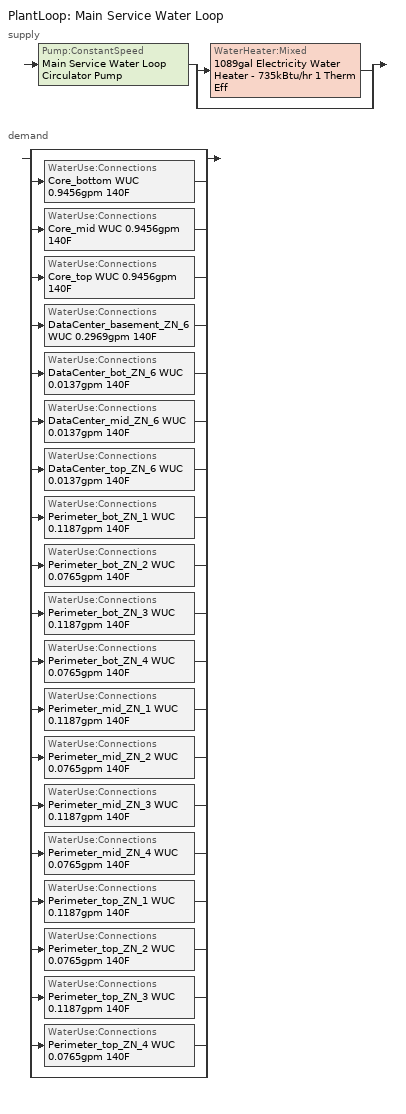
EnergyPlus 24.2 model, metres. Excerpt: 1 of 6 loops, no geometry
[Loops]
PlantLoop 'Main Service Water Loop'
 supply: Pump:ConstantSpeed 'Main Service Water Loop Circulator Pump' > split
  | WaterHeater:Mixed '1089gal Electricity Water Heater - 735kBtu/hr 1 Therm Eff'
  | bypass
 demand: split
  | bypass
  | WaterUse:Connections 'Core_bottom WUC 0.9456gpm 140F'
  | WaterUse:Connections 'Core_mid WUC 0.9456gpm 140F'
  | WaterUse:Connections 'Core_top WUC 0.9456gpm 140F'
  | WaterUse:Connections 'DataCenter_basement_ZN_6 WUC 0.2969gpm 140F'
  | WaterUse:Connections 'DataCenter_bot_ZN_6 WUC 0.0137gpm 140F'
  | WaterUse:Connections 'DataCenter_mid_ZN_6 WUC 0.0137gpm 140F'
  | WaterUse:Connections 'DataCenter_top_ZN_6 WUC 0.0137gpm 140F'
  | WaterUse:Connections 'Perimeter_bot_ZN_1 WUC 0.1187gpm 140F'
  | WaterUse:Connections 'Perimeter_bot_ZN_2 WUC 0.0765gpm 140F'
  | WaterUse:Connections 'Perimeter_bot_ZN_3 WUC 0.1187gpm 140F'
  | WaterUse:Connections 'Perimeter_bot_ZN_4 WUC 0.0765gpm 140F'
  | WaterUse:Connections 'Perimeter_mid_ZN_1 WUC 0.1187gpm 140F'
  | WaterUse:Connections 'Perimeter_mid_ZN_2 WUC 0.0765gpm 140F'
  | WaterUse:Connections 'Perimeter_mid_ZN_3 WUC 0.1187gpm 140F'
  | WaterUse:Connections 'Perimeter_mid_ZN_4 WUC 0.0765gpm 140F'
  | WaterUse:Connections 'Perimeter_top_ZN_1 WUC 0.1187gpm 140F'
  | WaterUse:Connections 'Perimeter_top_ZN_2 WUC 0.0765gpm 140F'
  | WaterUse:Connections 'Perimeter_top_ZN_3 WUC 0.1187gpm 140F'
  | WaterUse:Connections 'Perimeter_top_ZN_4 WUC 0.0765gpm 140F'
  | bypass
[PlantLoop]
Main Service Water Loop: Fluid Type=Water; Plant Equipment Operation Scheme=Main Service Water Loop Operation Schemes; Maximum Loop Temperature {C}=60; Minimum Loop Temperature {C}=51.6667; Maximum Loop Flow Rate {m3/s}=Autosize; Minimum Loop Flow Rate {m3/s}=0; Plant Loop Volume {m3}=Autocalculate; Load Distribution Scheme=Optimal; Plant Loop Demand Calculation Scheme=SingleSetpoint; Common Pipe Simulation=None
[Sizing:Plant]
Main Service Water Loop: Loop Type=Heating; Design Loop Exit Temperature {C}=60; Loop Design Temperature Difference {deltaC}=5; Sizing Option=NonCoincident; Zone Timesteps in Averaging Window=1; Coincident Sizing Factor Mode=None
[Pump:ConstantSpeed]
Main Service Water Loop Circulator Pump: Design Flow Rate {m3/s}=Autosize; Design Pump Head {Pa}=742176; Design Power Consumption {W}=Autosize; Motor Efficiency=0.865; Fraction of Motor Inefficiencies to Fluid Stream=0; Pump Control Type=Intermittent; Design Power Sizing Method=PowerPerFlowPerPressure; Design Electric Power per Unit Flow Rate {W/(m3/s)}=348701.1; Design Shaft Power per Unit Flow Rate per Unit Head {W-s/m3-Pa}=1.28205
[WaterHeater:Mixed]
1089gal Electricity Water Heater - 735kBtu/hr 1 Therm Eff: Tank Volume {m3}=4.12099; Setpoint Temperature Schedule=Service Water Loop Temp - 140F; Deadband Temperature Difference {deltaC}=2; Maximum Temperature Limit {C}=60; Heater Control Type=Cycle; Heater Maximum Capacity {W}=215321; Heater Ignition Minimum Flow Rate {m3/s}=0; Heater Ignition Delay {s}=0; Heater Fuel Type=Electricity; Heater Thermal Efficiency=1; Off Cycle Parasitic Fuel Consumption Rate {W}=249.012; Off Cycle Parasitic Fuel Type=Electricity; Off Cycle Parasitic Heat Fraction to Tank=0.8; On Cycle Parasitic Fuel Consumption Rate {W}=249.012; On Cycle Parasitic Fuel Type=Electricity; On Cycle Parasitic Heat Fraction to Tank=0; Ambient Temperature Indicator=Schedule; Ambient Temperature Schedule=Water Heater Ambient Temp Schedule 71.6F; Off Cycle Loss Coefficient to Ambient Temperature {W/K}=0.008352; Off Cycle Loss Fraction to Zone=1; On Cycle Loss Coefficient to Ambient Temperature {W/K}=0.008352; On Cycle Loss Fraction to Zone=1; Use Side Effectiveness=1; Source Side Effectiveness=1; Use Side Design Flow Rate {m3/s}=Autosize; Source Side Design Flow Rate {m3/s}=Autosize; Indirect Water Heating Recovery Time {hr}=1.5; Source Side Flow Control Mode=IndirectHeatPrimarySetpoint
[WaterHeater:Sizing]
1089gal Electricity Water Heater - 735kBtu/hr 1 Therm Eff: Design Mode=PeakDraw; Time Storage Can Meet Peak Draw {hr}=0.538503; Time for Tank Recovery {hr}=1; Nominal Tank Volume for Autosizing Plant Connections {m3}=1
[SetpointManager:Scheduled]
Service hot water setpoint manager: Control Variable=Temperature; Schedule=Service Water Loop Temp - 140F; Setpoint Node or NodeList=Main Service Water Loop Supply Outlet Node
[WaterUse:Connections] Drain Water Heat Exchanger Type=None; Drain Water Heat Exchanger Destination=Plant
Name | Water Use Equipment Name 1
Core_bottom WUC 0.9456gpm 140F | Core_bottom Service Water Use 0.9456gpm 140F
Core_mid WUC 0.9456gpm 140F | Core_mid Service Water Use 0.9456gpm 140F
Core_top WUC 0.9456gpm 140F | Core_top Service Water Use 0.9456gpm 140F
DataCenter_basement_ZN_6 WUC 0.2969gpm 140F | DataCenter_basement_ZN_6 Service Water Use 0.2969gpm 140F
DataCenter_bot_ZN_6 WUC 0.0137gpm 140F | DataCenter_bot_ZN_6 Service Water Use 0.0137gpm 140F
DataCenter_mid_ZN_6 WUC 0.0137gpm 140F | DataCenter_mid_ZN_6 Service Water Use 0.0137gpm 140F
DataCenter_top_ZN_6 WUC 0.0137gpm 140F | DataCenter_top_ZN_6 Service Water Use 0.0137gpm 140F
Perimeter_bot_ZN_1 WUC 0.1187gpm 140F | Perimeter_bot_ZN_1 Service Water Use 0.1187gpm 140F
Perimeter_bot_ZN_2 WUC 0.0765gpm 140F | Perimeter_bot_ZN_2 Service Water Use 0.0765gpm 140F
Perimeter_bot_ZN_3 WUC 0.1187gpm 140F | Perimeter_bot_ZN_3 Service Water Use 0.1187gpm 140F
Perimeter_bot_ZN_4 WUC 0.0765gpm 140F | Perimeter_bot_ZN_4 Service Water Use 0.0765gpm 140F
Perimeter_mid_ZN_1 WUC 0.1187gpm 140F | Perimeter_mid_ZN_1 Service Water Use 0.1187gpm 140F
Perimeter_mid_ZN_2 WUC 0.0765gpm 140F | Perimeter_mid_ZN_2 Service Water Use 0.0765gpm 140F
Perimeter_mid_ZN_3 WUC 0.1187gpm 140F | Perimeter_mid_ZN_3 Service Water Use 0.1187gpm 140F
Perimeter_mid_ZN_4 WUC 0.0765gpm 140F | Perimeter_mid_ZN_4 Service Water Use 0.0765gpm 140F
Perimeter_top_ZN_1 WUC 0.1187gpm 140F | Perimeter_top_ZN_1 Service Water Use 0.1187gpm 140F
Perimeter_top_ZN_2 WUC 0.0765gpm 140F | Perimeter_top_ZN_2 Service Water Use 0.0765gpm 140F
Perimeter_top_ZN_3 WUC 0.1187gpm 140F | Perimeter_top_ZN_3 Service Water Use 0.1187gpm 140F
Perimeter_top_ZN_4 WUC 0.0765gpm 140F | Perimeter_top_ZN_4 Service Water Use 0.0765gpm 140F
[WaterUse:Equipment] Flow Rate Fraction Schedule=NECB-A-Service Water Heating; Target Temperature Schedule=Mixed Water At Faucet Temp - 140F; Sensible Fraction Schedule=Fraction Sensible - 0.2; Latent Fraction Schedule=Fraction Latent - 0.05
Name | Peak Flow Rate {m3/s} | Zone
Core_bottom Service Water Use 0.9456gpm 140F | 5.96587e-05 | ALL_ST=Office open plan_FL=Building Story 1_SCH=A 3
Core_mid Service Water Use 0.9456gpm 140F | 5.96587e-05 | ALL_ST=Office open plan_FL=Building Story 2_SCH=A 4
Core_top Service Water Use 0.9456gpm 140F | 5.96587e-05 | ALL_ST=Office open plan_FL=Building Story 3_SCH=A 5
DataCenter_basement_ZN_6 Service Water Use 0.2969gpm 140F | 1.87304e-05 | ALL_ST=Office open plan_FL=Basement Story 0_SCH=A
DataCenter_bot_ZN_6 Service Water Use 0.0137gpm 140F | 8.65266e-07 | ALL_ST=Office open plan_FL=Building Story 1_SCH=A 1
DataCenter_mid_ZN_6 Service Water Use 0.0137gpm 140F | 8.65266e-07 | ALL_ST=Office open plan_FL=Building Story 2_SCH=A 3
DataCenter_top_ZN_6 Service Water Use 0.0137gpm 140F | 8.65266e-07 | ALL_ST=Office open plan_FL=Building Story 3_SCH=A 3
Perimeter_bot_ZN_1 Service Water Use 0.1187gpm 140F | 7.4909e-06 | ALL_ST=Office open plan_FL=Building Story 1_SCH=A 5
Perimeter_bot_ZN_2 Service Water Use 0.0765gpm 140F | 4.82732e-06 | ALL_ST=Office open plan_FL=Building Story 1_SCH=A 2
Perimeter_bot_ZN_3 Service Water Use 0.1187gpm 140F | 7.49074e-06 | ALL_ST=Office open plan_FL=Building Story 1_SCH=A 4
Perimeter_bot_ZN_4 Service Water Use 0.0765gpm 140F | 4.82732e-06 | ALL_ST=Office open plan_FL=Building Story 1_SCH=A
Perimeter_mid_ZN_1 Service Water Use 0.1187gpm 140F | 7.4909e-06 | ALL_ST=Office open plan_FL=Building Story 2_SCH=A 2
Perimeter_mid_ZN_2 Service Water Use 0.0765gpm 140F | 4.82732e-06 | ALL_ST=Office open plan_FL=Building Story 2_SCH=A 1
Perimeter_mid_ZN_3 Service Water Use 0.1187gpm 140F | 7.49074e-06 | ALL_ST=Office open plan_FL=Building Story 2_SCH=A 5
Perimeter_mid_ZN_4 Service Water Use 0.0765gpm 140F | 4.82732e-06 | ALL_ST=Office open plan_FL=Building Story 2_SCH=A
Perimeter_top_ZN_1 Service Water Use 0.1187gpm 140F | 7.4909e-06 | ALL_ST=Office open plan_FL=Building Story 3_SCH=A 1
Perimeter_top_ZN_2 Service Water Use 0.0765gpm 140F | 4.82732e-06 | ALL_ST=Office open plan_FL=Building Story 3_SCH=A 2
Perimeter_top_ZN_3 Service Water Use 0.1187gpm 140F | 7.49074e-06 | ALL_ST=Office open plan_FL=Building Story 3_SCH=A 4
Perimeter_top_ZN_4 Service Water Use 0.0765gpm 140F | 4.82732e-06 | ALL_ST=Office open plan_FL=Building Story 3_SCH=A
[PlantEquipmentOperationSchemes]
Main Service Water Loop Operation Schemes: Control Scheme Object Type 1=PlantEquipmentOperation:HeatingLoad; Control Scheme Name 1=Main Service Water Loop Heating Operation Scheme; Control Scheme Schedule Name 1=Always On Discrete
[PlantEquipmentOperation:HeatingLoad]
Main Service Water Loop Heating Operation Scheme: Load Range Lower Limit 1 {W}=0; Load Range Upper Limit 1 {W}=1000000000; Range Equipment List Name 1=Main Service Water Loop Heating Equipment List
[PlantEquipmentList]
Main Service Water Loop Heating Equipment List: WaterHeater:Mixed, 1089gal Electricity Water Heater - 735kBtu/hr 1 Therm Eff
[Schedule:Day:Interval]
Fraction Latent - 0.05 Default; NECB-A-Service Water Heating Sat Day; NECB-A-Service Water Heating Sun|Hol Day: No, 24:00, 0.05
Fraction Sensible - 0.2 Default: No, 24:00, 0.2
Mixed Water At Faucet Temp - 140F Default; Service Water Loop Temp - 140F Default: No, 24:00, 60
NECB-A-Service Water Heating Default; NECB-A-Service Water Heating Default|Wkdy Day: No, 07:00, 0.05, 08:00, 0.1, 10:00, 0.5, 16:00, 0.9, 17:00, 0.7, 18:00, 0.5, 19:00, 0.3, 22:00, 0.2, 24:00, 0.05
Water Heater Ambient Temp Schedule 71.6F Default: No, 24:00, 22
[Schedule:Week:Daily]
Fraction Latent - 0.05 Week Rule - Jan1-Dec31: Fraction Latent - 0.05 Default, Fraction Latent - 0.05 Default, Fraction Latent - 0.05 Default, Fraction Latent - 0.05 Default, Fraction Latent - 0.05 Default, Fraction Latent - 0.05 Default, Fraction Latent - 0.05 Default, Fraction Latent - 0.05 Default, Fraction Latent - 0.05 Default, Fraction Latent - 0.05 Default, Fraction Latent - 0.05 Default, Fraction Latent - 0.05 Default
Fraction Sensible - 0.2 Week Rule - Jan1-Dec31: Fraction Sensible - 0.2 Default, Fraction Sensible - 0.2 Default, Fraction Sensible - 0.2 Default, Fraction Sensible - 0.2 Default, Fraction Sensible - 0.2 Default, Fraction Sensible - 0.2 Default, Fraction Sensible - 0.2 Default, Fraction Sensible - 0.2 Default, Fraction Sensible - 0.2 Default, Fraction Sensible - 0.2 Default, Fraction Sensible - 0.2 Default, Fraction Sensible - 0.2 Default
Mixed Water At Faucet Temp - 140F Week Rule - Jan1-Dec31: Mixed Water At Faucet Temp - 140F Default, Mixed Water At Faucet Temp - 140F Default, Mixed Water At Faucet Temp - 140F Default, Mixed Water At Faucet Temp - 140F Default, Mixed Water At Faucet Temp - 140F Default, Mixed Water At Faucet Temp - 140F Default, Mixed Water At Faucet Temp - 140F Default, Mixed Water At Faucet Temp - 140F Default, Mixed Water At Faucet Temp - 140F Default, Mixed Water At Faucet Temp - 140F Default, Mixed Water At Faucet Temp - 140F Default, Mixed Water At Faucet Temp - 140F Default
NECB-A-Service Water Heating Week Rule - Jan1-Dec31: NECB-A-Service Water Heating Sun|Hol Day, NECB-A-Service Water Heating Default|Wkdy Day, NECB-A-Service Water Heating Default|Wkdy Day, NECB-A-Service Water Heating Default|Wkdy Day, NECB-A-Service Water Heating Default|Wkdy Day, NECB-A-Service Water Heating Default|Wkdy Day, NECB-A-Service Water Heating Sat Day, NECB-A-Service Water Heating Default, NECB-A-Service Water Heating Default, NECB-A-Service Water Heating Default, NECB-A-Service Water Heating Default, NECB-A-Service Water Heating Default
Service Water Loop Temp - 140F Week Rule - Jan1-Dec31: Service Water Loop Temp - 140F Default, Service Water Loop Temp - 140F Default, Service Water Loop Temp - 140F Default, Service Water Loop Temp - 140F Default, Service Water Loop Temp - 140F Default, Service Water Loop Temp - 140F Default, Service Water Loop Temp - 140F Default, Service Water Loop Temp - 140F Default, Service Water Loop Temp - 140F Default, Service Water Loop Temp - 140F Default, Service Water Loop Temp - 140F Default, Service Water Loop Temp - 140F Default
Water Heater Ambient Temp Schedule 71.6F Week Rule - Jan1-Dec31: Water Heater Ambient Temp Schedule 71.6F Default, Water Heater Ambient Temp Schedule 71.6F Default, Water Heater Ambient Temp Schedule 71.6F Default, Water Heater Ambient Temp Schedule 71.6F Default, Water Heater Ambient Temp Schedule 71.6F Default, Water Heater Ambient Temp Schedule 71.6F Default, Water Heater Ambient Temp Schedule 71.6F Default, Water Heater Ambient Temp Schedule 71.6F Default, Water Heater Ambient Temp Schedule 71.6F Default, Water Heater Ambient Temp Schedule 71.6F Default, Water Heater Ambient Temp Schedule 71.6F Default, Water Heater Ambient Temp Schedule 71.6F Default
[Schedule:Year]
Fraction Latent - 0.05: Fraction Latent - 0.05 Week Rule - Jan1-Dec31, 1, 1, 12, 31
Fraction Sensible - 0.2: Fraction Sensible - 0.2 Week Rule - Jan1-Dec31, 1, 1, 12, 31
Mixed Water At Faucet Temp - 140F: Mixed Water At Faucet Temp - 140F Week Rule - Jan1-Dec31, 1, 1, 12, 31
NECB-A-Service Water Heating: NECB-A-Service Water Heating Week Rule - Jan1-Dec31, 1, 1, 12, 31
Service Water Loop Temp - 140F: Service Water Loop Temp - 140F Week Rule - Jan1-Dec31, 1, 1, 12, 31
Water Heater Ambient Temp Schedule 71.6F: Water Heater Ambient Temp Schedule 71.6F Week Rule - Jan1-Dec31, 1, 1, 12, 31
[Schedule:Constant]
Always On Discrete: Hourly Value=1
